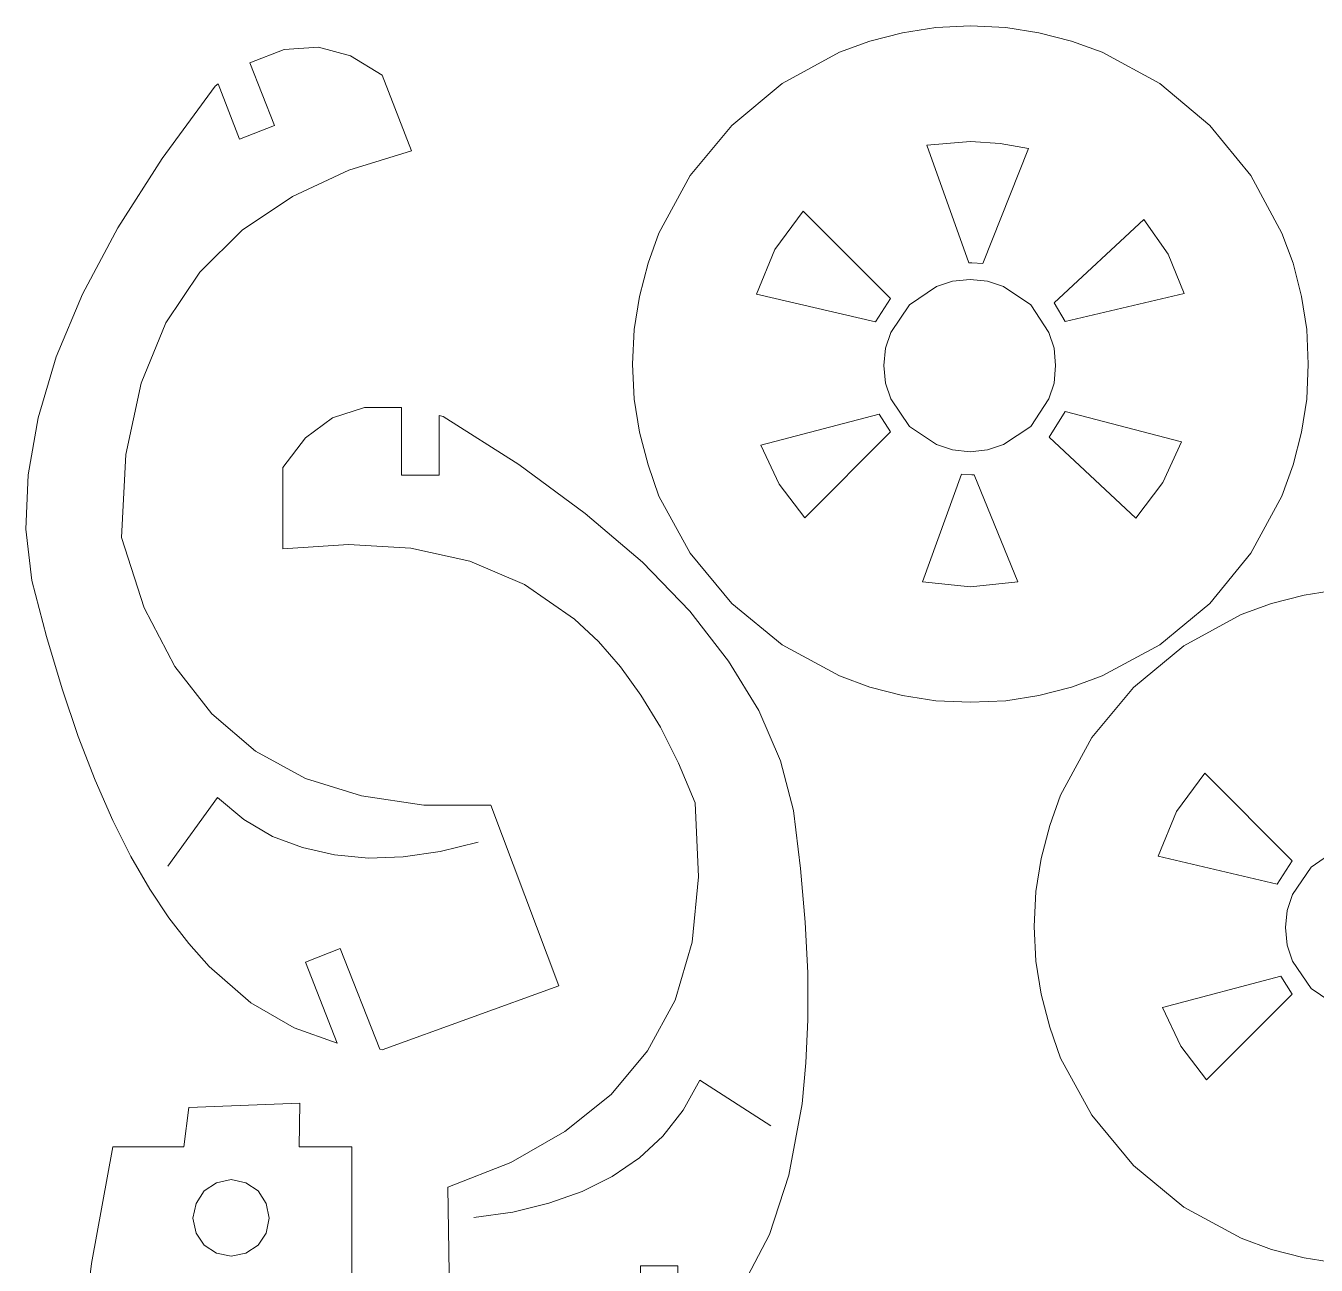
# Model space of a CAD drawing. Header units: millimetres. Extents: x -688 to 954, y -287 to 861.
# Drawn here: x -688.3 to -494.1, y -94.3 to 92.1 of the extents above; entities that cross this region are included whole.
import ezdxf

# ---------------------------------------------------------------- set-up
doc = ezdxf.new("R2010")
doc.units = ezdxf.units.MM
doc.header["$MEASUREMENT"] = 0
doc.layers.add('Camada 1', color=7, linetype='Continuous')

msp = doc.modelspace()

# ---------------------------------------------------------------- linework, layer by layer
at = {"layer": 'Camada 1', "color": 250, "lineweight": 9}
for points, knots in [([(-593.0141, 21.3408), (-593.0141, 21.3408), (-588.3041, 12.7668), (-588.3041, 12.7668), (-588.3041, 12.7668), (-588.3041, 12.7668), (-582.0611, 5.2008), (-582.0611, 5.2008), (-582.0611, 5.2008), (-582.0611, 5.2008), (-574.4921, -1.0452), (-574.4921, -1.0452), (-574.4921, -1.0452), (-574.4921, -1.0452), (-565.8671, -5.7012), (-565.8671, -5.7012), (-565.8671, -5.7012), (-565.8671, -5.7012), (-561.2651, -7.3932), (-561.2651, -7.3932), (-561.2651, -7.3932), (-561.2651, -7.3932), (-556.3421, -8.6652), (-556.3421, -8.6652), (-556.3421, -8.6652), (-556.3421, -8.6652), (-551.3681, -9.4572), (-551.3681, -9.4572), (-551.3681, -9.4572), (-551.3681, -9.4572), (-546.1301, -9.6702), (-546.1301, -9.6702), (-546.1301, -9.6702), (-546.1301, -9.6702), (-540.8381, -9.4572), (-540.8381, -9.4572), (-540.8381, -9.4572), (-540.8381, -9.4572), (-535.8641, -8.6652), (-535.8641, -8.6652), (-535.8641, -8.6652), (-535.8641, -8.6652), (-530.9441, -7.3932), (-530.9441, -7.3932), (-530.9441, -7.3932), (-530.9441, -7.3932), (-526.3391, -5.7012), (-526.3391, -5.7012), (-526.3391, -5.7012), (-526.3391, -5.7012), (-517.6601, -1.0452), (-517.6601, -1.0452), (-517.6601, -1.0452), (-517.6601, -1.0452), (-510.1481, 5.2008), (-510.1481, 5.2008), (-510.1481, 5.2008), (-510.1481, 5.2008), (-503.9561, 12.7668), (-503.9561, 12.7668), (-503.9561, 12.7668), (-503.9561, 12.7668), (-499.3001, 21.3408), (-499.3001, 21.3408), (-499.3001, 21.3408), (-499.3001, 21.3408), (-497.6051, 26.0508), (-497.6051, 26.0508), (-497.6051, 26.0508), (-497.6051, 26.0508), (-496.3361, 30.9708), (-496.3361, 30.9708), (-496.3361, 30.9708), (-496.3361, 30.9708), (-495.5411, 35.9448), (-495.5411, 35.9448), (-495.5411, 35.9448), (-495.5411, 35.9448), (-495.3311, 41.1828), (-495.3311, 41.1828), (-495.3311, 41.1828), (-495.3311, 41.1828), (-495.5411, 46.4238), (-495.5411, 46.4238), (-495.5411, 46.4238), (-495.5411, 46.4238), (-496.3361, 51.3978), (-496.3361, 51.3978), (-496.3361, 51.3978), (-496.3361, 51.3978), (-497.6051, 56.3718), (-497.6051, 56.3718), (-497.6051, 56.3718), (-497.6051, 56.3718), (-499.3001, 60.9228), (-499.3001, 60.9228), (-499.3001, 60.9228), (-499.3001, 60.9228), (-503.9561, 69.5988), (-503.9561, 69.5988), (-503.9561, 69.5988), (-503.9561, 69.5988), (-510.1481, 77.1138), (-510.1481, 77.1138), (-510.1481, 77.1138), (-510.1481, 77.1138), (-517.6601, 83.4108), (-517.6601, 83.4108), (-517.6601, 83.4108), (-517.6601, 83.4108), (-526.3391, 88.1208), (-526.3391, 88.1208), (-526.3391, 88.1208), (-526.3391, 88.1208), (-530.9441, 89.7618), (-530.9441, 89.7618), (-530.9441, 89.7618), (-530.9441, 89.7618), (-535.8641, 91.0308), (-535.8641, 91.0308), (-535.8641, 91.0308), (-535.8641, 91.0308), (-540.8381, 91.8258), (-540.8381, 91.8258), (-540.8381, 91.8258), (-540.8381, 91.8258), (-546.1301, 92.0898), (-546.1301, 92.0898), (-546.1301, 92.0898), (-546.1301, 92.0898), (-551.3681, 91.8258), (-551.3681, 91.8258), (-551.3681, 91.8258), (-551.3681, 91.8258), (-556.3421, 91.0308), (-556.3421, 91.0308), (-556.3421, 91.0308), (-556.3421, 91.0308), (-561.2651, 89.7618), (-561.2651, 89.7618), (-561.2651, 89.7618), (-561.2651, 89.7618), (-565.8671, 88.1208), (-565.8671, 88.1208), (-565.8671, 88.1208), (-565.8671, 88.1208), (-574.4921, 83.4108), (-574.4921, 83.4108), (-574.4921, 83.4108), (-574.4921, 83.4108), (-582.0611, 77.1138), (-582.0611, 77.1138), (-582.0611, 77.1138), (-582.0611, 77.1138), (-588.3041, 69.5988), (-588.3041, 69.5988), (-588.3041, 69.5988), (-588.3041, 69.5988), (-593.0141, 60.9228), (-593.0141, 60.9228), (-593.0141, 60.9228), (-593.0141, 60.9228), (-594.6551, 56.3718), (-594.6551, 56.3718), (-594.6551, 56.3718), (-594.6551, 56.3718), (-595.9241, 51.3978), (-595.9241, 51.3978), (-595.9241, 51.3978), (-595.9241, 51.3978), (-596.7191, 46.4238), (-596.7191, 46.4238), (-596.7191, 46.4238), (-596.7191, 46.4238), (-596.9831, 41.1828), (-596.9831, 41.1828), (-596.9831, 41.1828), (-596.9831, 41.1828), (-596.7191, 35.9448), (-596.7191, 35.9448), (-596.7191, 35.9448), (-596.7191, 35.9448), (-595.9241, 30.9708), (-595.9241, 30.9708), (-595.9241, 30.9708), (-595.9241, 30.9708), (-594.6551, 26.0508), (-594.6551, 26.0508), (-594.6551, 26.0508), (-594.6551, 26.0508), (-593.0141, 21.3408), (-593.0141, 21.3408)], [0, 0, 0, 0, 0.02040816, 0.02040816, 0.02040816, 0.02040816, 0.04081633, 0.04081633, 0.04081633, 0.04081633, 0.06122449, 0.06122449, 0.06122449, 0.06122449, 0.08163265, 0.08163265, 0.08163265, 0.08163265, 0.10204082, 0.10204082, 0.10204082, 0.10204082, 0.12244898, 0.12244898, 0.12244898, 0.12244898, 0.14285714, 0.14285714, 0.14285714, 0.14285714, 0.16326531, 0.16326531, 0.16326531, 0.16326531, 0.18367347, 0.18367347, 0.18367347, 0.18367347, 0.20408163, 0.20408163, 0.20408163, 0.20408163, 0.2244898, 0.2244898, 0.2244898, 0.2244898, 0.24489796, 0.24489796, 0.24489796, 0.24489796, 0.26530612, 0.26530612, 0.26530612, 0.26530612, 0.28571429, 0.28571429, 0.28571429, 0.28571429, 0.30612245, 0.30612245, 0.30612245, 0.30612245, 0.32653061, 0.32653061, 0.32653061, 0.32653061, 0.34693878, 0.34693878, 0.34693878, 0.34693878, 0.36734694, 0.36734694, 0.36734694, 0.36734694, 0.3877551, 0.3877551, 0.3877551, 0.3877551, 0.40816327, 0.40816327, 0.40816327, 0.40816327, 0.42857143, 0.42857143, 0.42857143, 0.42857143, 0.44897959, 0.44897959, 0.44897959, 0.44897959, 0.46938776, 0.46938776, 0.46938776, 0.46938776, 0.48979592, 0.48979592, 0.48979592, 0.48979592, 0.51020408, 0.51020408, 0.51020408, 0.51020408, 0.53061224, 0.53061224, 0.53061224, 0.53061224, 0.55102041, 0.55102041, 0.55102041, 0.55102041, 0.57142857, 0.57142857, 0.57142857, 0.57142857, 0.59183673, 0.59183673, 0.59183673, 0.59183673, 0.6122449, 0.6122449, 0.6122449, 0.6122449, 0.63265306, 0.63265306, 0.63265306, 0.63265306, 0.65306122, 0.65306122, 0.65306122, 0.65306122, 0.67346939, 0.67346939, 0.67346939, 0.67346939, 0.69387755, 0.69387755, 0.69387755, 0.69387755, 0.71428571, 0.71428571, 0.71428571, 0.71428571, 0.73469388, 0.73469388, 0.73469388, 0.73469388, 0.75510204, 0.75510204, 0.75510204, 0.75510204, 0.7755102, 0.7755102, 0.7755102, 0.7755102, 0.79591837, 0.79591837, 0.79591837, 0.79591837, 0.81632653, 0.81632653, 0.81632653, 0.81632653, 0.83673469, 0.83673469, 0.83673469, 0.83673469, 0.85714286, 0.85714286, 0.85714286, 0.85714286, 0.87755102, 0.87755102, 0.87755102, 0.87755102, 0.89795918, 0.89795918, 0.89795918, 0.89795918, 0.91836735, 0.91836735, 0.91836735, 0.91836735, 0.93877551, 0.93877551, 0.93877551, 0.93877551, 0.95918367, 0.95918367, 0.95918367, 0.95918367, 1, 1, 1, 1]), ([(-650.8511, 77.114), (-650.8511, 77.114), (-654.5561, 86.534), (-654.5561, 86.534), (-654.5561, 86.534), (-654.5561, 86.534), (-649.3691, 88.544), (-649.3691, 88.544), (-649.3691, 88.544), (-649.3691, 88.544), (-644.2391, 88.862), (-644.2391, 88.862), (-644.2391, 88.862), (-644.2391, 88.862), (-639.4211, 87.593), (-639.4211, 87.593), (-639.4211, 87.593), (-639.4211, 87.593), (-634.6601, 84.683), (-634.6601, 84.683), (-634.6601, 84.683), (-634.6601, 84.683), (-630.2141, 73.304), (-630.2141, 73.304), (-630.2141, 73.304), (-630.2141, 73.304), (-639.6881, 70.394), (-639.6881, 70.394), (-639.6881, 70.394), (-639.6881, 70.394), (-648.1541, 66.425), (-648.1541, 66.425), (-648.1541, 66.425), (-648.1541, 66.425), (-655.7201, 61.346), (-655.7201, 61.346), (-655.7201, 61.346), (-655.7201, 61.346), (-662.0711, 55.049), (-662.0711, 55.049), (-662.0711, 55.049), (-662.0711, 55.049), (-667.2041, 47.429), (-667.2041, 47.429), (-667.2041, 47.429), (-667.2041, 47.429), (-670.9091, 38.327), (-670.9091, 38.327), (-670.9091, 38.327), (-670.9091, 38.327), (-673.2371, 27.584), (-673.2371, 27.584), (-673.2371, 27.584), (-673.2371, 27.584), (-673.8701, 15.098), (-673.8701, 15.098), (-673.8701, 15.098), (-673.8701, 15.098), (-670.4321, 4.565), (-670.4321, 4.565), (-670.4321, 4.565), (-670.4321, 4.565), (-665.8271, -4.27), (-665.8271, -4.27), (-665.8271, -4.27), (-665.8271, -4.27), (-660.2711, -11.416), (-660.2711, -11.416), (-660.2711, -11.416), (-660.2711, -11.416), (-653.7101, -17.023), (-653.7101, -17.023), (-653.7101, -17.023), (-653.7101, -17.023), (-646.1951, -21.151), (-646.1951, -21.151), (-646.1951, -21.151), (-646.1951, -21.151), (-637.7831, -23.743), (-637.7831, -23.743), (-637.7831, -23.743), (-637.7831, -23.743), (-628.3631, -25.12), (-628.3631, -25.12), (-628.3631, -25.12), (-628.3631, -25.12), (-618.3071, -25.12), (-618.3071, -25.12), (-618.3071, -25.12), (-618.3071, -25.12), (-608.0951, -52.318), (-608.0951, -52.318), (-608.0951, -52.318), (-608.0951, -52.318), (-634.6601, -61.951), (-634.6601, -61.951), (-634.6601, -61.951), (-634.6601, -61.951), (-634.9781, -61.843), (-634.9781, -61.843), (-634.9781, -61.843), (-634.9781, -61.843), (-640.9571, -46.711), (-640.9571, -46.711), (-640.9571, -46.711), (-640.9571, -46.711), (-646.1951, -48.775), (-646.1951, -48.775), (-646.1951, -48.775), (-646.1951, -48.775), (-641.4341, -60.946), (-641.4341, -60.946), (-641.4341, -60.946), (-641.4341, -60.946), (-647.8901, -58.615), (-647.8901, -58.615), (-647.8901, -58.615), (-647.8901, -58.615), (-654.3971, -54.859), (-654.3971, -54.859), (-654.3971, -54.859), (-654.3971, -54.859), (-660.6941, -49.408), (-660.6941, -49.408), (-660.6941, -49.408), (-660.6941, -49.408), (-663.7121, -45.97), (-663.7121, -45.97), (-663.7121, -45.97), (-663.7121, -45.97), (-666.7271, -42.106), (-666.7271, -42.106), (-666.7271, -42.106), (-666.7271, -42.106), (-669.5861, -37.768), (-669.5861, -37.768), (-669.5861, -37.768), (-669.5861, -37.768), (-672.4421, -32.845), (-672.4421, -32.845), (-672.4421, -32.845), (-672.4421, -32.845), (-675.1931, -27.448), (-675.1931, -27.448), (-675.1931, -27.448), (-675.1931, -27.448), (-677.8391, -21.364), (-677.8391, -21.364), (-677.8391, -21.364), (-677.8391, -21.364), (-680.3801, -14.8), (-680.3801, -14.8), (-680.3801, -14.8), (-680.3801, -14.8), (-682.8131, -7.657), (-682.8131, -7.657), (-682.8131, -7.657), (-682.8131, -7.657), (-685.1411, 0.227), (-685.1411, 0.227), (-685.1411, 0.227), (-685.1411, 0.227), (-687.3641, 8.642), (-687.3641, 8.642), (-687.3641, 8.642), (-687.3641, 8.642), (-688.2641, 16.367), (-688.2641, 16.367), (-688.2641, 16.367), (-688.2641, 16.367), (-687.8951, 24.569), (-687.8951, 24.569), (-687.8951, 24.569), (-687.8951, 24.569), (-686.4131, 33.14), (-686.4131, 33.14), (-686.4131, 33.14), (-686.4131, 33.14), (-683.7131, 42.296), (-683.7131, 42.296), (-683.7131, 42.296), (-683.7131, 42.296), (-679.7441, 51.716), (-679.7441, 51.716), (-679.7441, 51.716), (-679.7441, 51.716), (-674.4011, 61.715), (-674.4011, 61.715), (-674.4011, 61.715), (-674.4011, 61.715), (-667.7321, 72.14), (-667.7321, 72.14), (-667.7321, 72.14), (-667.7321, 72.14), (-659.7941, 82.988), (-659.7941, 82.988), (-659.7941, 82.988), (-659.7941, 82.988), (-659.3201, 83.36), (-659.3201, 83.36), (-659.3201, 83.36), (-659.3201, 83.36), (-656.0921, 75.05), (-656.0921, 75.05), (-656.0921, 75.05), (-656.0921, 75.05), (-650.8511, 77.114), (-650.8511, 77.114)], [0, 0, 0, 0, 0.01886792, 0.01886792, 0.01886792, 0.01886792, 0.03773585, 0.03773585, 0.03773585, 0.03773585, 0.05660377, 0.05660377, 0.05660377, 0.05660377, 0.0754717, 0.0754717, 0.0754717, 0.0754717, 0.09433962, 0.09433962, 0.09433962, 0.09433962, 0.11320755, 0.11320755, 0.11320755, 0.11320755, 0.13207547, 0.13207547, 0.13207547, 0.13207547, 0.1509434, 0.1509434, 0.1509434, 0.1509434, 0.16981132, 0.16981132, 0.16981132, 0.16981132, 0.18867925, 0.18867925, 0.18867925, 0.18867925, 0.20754717, 0.20754717, 0.20754717, 0.20754717, 0.22641509, 0.22641509, 0.22641509, 0.22641509, 0.24528302, 0.24528302, 0.24528302, 0.24528302, 0.26415094, 0.26415094, 0.26415094, 0.26415094, 0.28301887, 0.28301887, 0.28301887, 0.28301887, 0.30188679, 0.30188679, 0.30188679, 0.30188679, 0.32075472, 0.32075472, 0.32075472, 0.32075472, 0.33962264, 0.33962264, 0.33962264, 0.33962264, 0.35849057, 0.35849057, 0.35849057, 0.35849057, 0.37735849, 0.37735849, 0.37735849, 0.37735849, 0.39622642, 0.39622642, 0.39622642, 0.39622642, 0.41509434, 0.41509434, 0.41509434, 0.41509434, 0.43396226, 0.43396226, 0.43396226, 0.43396226, 0.45283019, 0.45283019, 0.45283019, 0.45283019, 0.47169811, 0.47169811, 0.47169811, 0.47169811, 0.49056604, 0.49056604, 0.49056604, 0.49056604, 0.50943396, 0.50943396, 0.50943396, 0.50943396, 0.52830189, 0.52830189, 0.52830189, 0.52830189, 0.54716981, 0.54716981, 0.54716981, 0.54716981, 0.56603774, 0.56603774, 0.56603774, 0.56603774, 0.58490566, 0.58490566, 0.58490566, 0.58490566, 0.60377358, 0.60377358, 0.60377358, 0.60377358, 0.62264151, 0.62264151, 0.62264151, 0.62264151, 0.64150943, 0.64150943, 0.64150943, 0.64150943, 0.66037736, 0.66037736, 0.66037736, 0.66037736, 0.67924528, 0.67924528, 0.67924528, 0.67924528, 0.69811321, 0.69811321, 0.69811321, 0.69811321, 0.71698113, 0.71698113, 0.71698113, 0.71698113, 0.73584906, 0.73584906, 0.73584906, 0.73584906, 0.75471698, 0.75471698, 0.75471698, 0.75471698, 0.77358491, 0.77358491, 0.77358491, 0.77358491, 0.79245283, 0.79245283, 0.79245283, 0.79245283, 0.81132075, 0.81132075, 0.81132075, 0.81132075, 0.83018868, 0.83018868, 0.83018868, 0.83018868, 0.8490566, 0.8490566, 0.8490566, 0.8490566, 0.86792453, 0.86792453, 0.86792453, 0.86792453, 0.88679245, 0.88679245, 0.88679245, 0.88679245, 0.90566038, 0.90566038, 0.90566038, 0.90566038, 0.9245283, 0.9245283, 0.9245283, 0.9245283, 0.94339623, 0.94339623, 0.94339623, 0.94339623, 0.96226415, 0.96226415, 0.96226415, 0.96226415, 1, 1, 1, 1]), ([(-552.7167, 74.1212), (-552.7167, 74.1212), (-546.3687, 56.4482), (-546.3687, 56.4482), (-546.3687, 56.4482), (-546.3687, 56.4482), (-545.9457, 56.4482), (-545.9457, 56.4482), (-545.9457, 56.4482), (-545.9457, 56.4482), (-544.3047, 56.3432), (-544.3047, 56.3432), (-544.3047, 56.3432), (-544.3047, 56.3432), (-537.4257, 73.6472), (-537.4257, 73.6472), (-537.4257, 73.6472), (-537.4257, 73.6472), (-541.6587, 74.3882), (-541.6587, 74.3882), (-541.6587, 74.3882), (-541.6587, 74.3882), (-546.1557, 74.7062), (-546.1557, 74.7062), (-546.1557, 74.7062), (-546.1557, 74.7062), (-552.7167, 74.1212), (-552.7167, 74.1212)], [0, 0, 0, 0, 0.125, 0.125, 0.125, 0.125, 0.25, 0.25, 0.25, 0.25, 0.375, 0.375, 0.375, 0.375, 0.5, 0.5, 0.5, 0.5, 0.625, 0.625, 0.625, 0.625, 0.75, 0.75, 0.75, 0.75, 1, 1, 1, 1]), ([(-575.5767, 58.4582), (-575.5767, 58.4582), (-578.3307, 51.7382), (-578.3307, 51.7382), (-578.3307, 51.7382), (-578.3307, 51.7382), (-560.4447, 47.5592), (-560.4447, 47.5592), (-560.4447, 47.5592), (-560.4447, 47.5592), (-558.1677, 51.0512), (-558.1677, 51.0512), (-558.1677, 51.0512), (-558.1677, 51.0512), (-571.2927, 64.2272), (-571.2927, 64.2272), (-571.2927, 64.2272), (-571.2927, 64.2272), (-575.5767, 58.4582), (-575.5767, 58.4582)], [0, 0, 0, 0, 0.16666667, 0.16666667, 0.16666667, 0.16666667, 0.33333333, 0.33333333, 0.33333333, 0.33333333, 0.5, 0.5, 0.5, 0.5, 0.66666667, 0.66666667, 0.66666667, 0.66666667, 1, 1, 1, 1]), ([(-531.8697, 47.6102), (-531.8697, 47.6102), (-513.9837, 51.8462), (-513.9837, 51.8462), (-513.9837, 51.8462), (-513.9837, 51.8462), (-516.4167, 57.7172), (-516.4167, 57.7172), (-516.4167, 57.7172), (-516.4167, 57.7172), (-520.0677, 62.9582), (-520.0677, 62.9582), (-520.0677, 62.9582), (-520.0677, 62.9582), (-533.5617, 50.4152), (-533.5617, 50.4152), (-533.5617, 50.4152), (-533.5617, 50.4152), (-531.8697, 47.6102), (-531.8697, 47.6102)], [0, 0, 0, 0, 0.16666667, 0.16666667, 0.16666667, 0.16666667, 0.33333333, 0.33333333, 0.33333333, 0.33333333, 0.5, 0.5, 0.5, 0.5, 0.66666667, 0.66666667, 0.66666667, 0.66666667, 1, 1, 1, 1]), ([(-543.5637, 28.2962), (-543.5637, 28.2962), (-541.1817, 29.0912), (-541.1817, 29.0912), (-541.1817, 29.0912), (-541.1817, 29.0912), (-537.0537, 31.8422), (-537.0537, 31.8422), (-537.0537, 31.8422), (-537.0537, 31.8422), (-534.3567, 35.9702), (-534.3567, 35.9702), (-534.3567, 35.9702), (-534.3567, 35.9702), (-533.5617, 38.3522), (-533.5617, 38.3522), (-533.5617, 38.3522), (-533.5617, 38.3522), (-533.3517, 40.9982), (-533.3517, 40.9982), (-533.3517, 40.9982), (-533.3517, 40.9982), (-533.5617, 43.5902), (-533.5617, 43.5902), (-533.5617, 43.5902), (-533.5617, 43.5902), (-534.3567, 45.9722), (-534.3567, 45.9722), (-534.3567, 45.9722), (-534.3567, 45.9722), (-537.0537, 50.0972), (-537.0537, 50.0972), (-537.0537, 50.0972), (-537.0537, 50.0972), (-541.1817, 52.9022), (-541.1817, 52.9022), (-541.1817, 52.9022), (-541.1817, 52.9022), (-543.5637, 53.6972), (-543.5637, 53.6972), (-543.5637, 53.6972), (-543.5637, 53.6972), (-546.2097, 53.9072), (-546.2097, 53.9072), (-546.2097, 53.9072), (-546.2097, 53.9072), (-548.8557, 53.6972), (-548.8557, 53.6972), (-548.8557, 53.6972), (-548.8557, 53.6972), (-551.2347, 52.9022), (-551.2347, 52.9022), (-551.2347, 52.9022), (-551.2347, 52.9022), (-555.3117, 50.0972), (-555.3117, 50.0972), (-555.3117, 50.0972), (-555.3117, 50.0972), (-558.1167, 45.9722), (-558.1167, 45.9722), (-558.1167, 45.9722), (-558.1167, 45.9722), (-558.9087, 43.5902), (-558.9087, 43.5902), (-558.9087, 43.5902), (-558.9087, 43.5902), (-559.1727, 40.9982), (-559.1727, 40.9982), (-559.1727, 40.9982), (-559.1727, 40.9982), (-558.9087, 38.3522), (-558.9087, 38.3522), (-558.9087, 38.3522), (-558.9087, 38.3522), (-558.1167, 35.9702), (-558.1167, 35.9702), (-558.1167, 35.9702), (-558.1167, 35.9702), (-555.3117, 31.8422), (-555.3117, 31.8422), (-555.3117, 31.8422), (-555.3117, 31.8422), (-551.2347, 29.0912), (-551.2347, 29.0912), (-551.2347, 29.0912), (-551.2347, 29.0912), (-548.8557, 28.2962), (-548.8557, 28.2962), (-548.8557, 28.2962), (-548.8557, 28.2962), (-546.2097, 28.0322), (-546.2097, 28.0322), (-546.2097, 28.0322), (-546.2097, 28.0322), (-543.5637, 28.2962), (-543.5637, 28.2962)], [0, 0, 0, 0, 0.04, 0.04, 0.04, 0.04, 0.08, 0.08, 0.08, 0.08, 0.12, 0.12, 0.12, 0.12, 0.16, 0.16, 0.16, 0.16, 0.2, 0.2, 0.2, 0.2, 0.24, 0.24, 0.24, 0.24, 0.28, 0.28, 0.28, 0.28, 0.32, 0.32, 0.32, 0.32, 0.36, 0.36, 0.36, 0.36, 0.4, 0.4, 0.4, 0.4, 0.44, 0.44, 0.44, 0.44, 0.48, 0.48, 0.48, 0.48, 0.52, 0.52, 0.52, 0.52, 0.56, 0.56, 0.56, 0.56, 0.6, 0.6, 0.6, 0.6, 0.64, 0.64, 0.64, 0.64, 0.68, 0.68, 0.68, 0.68, 0.72, 0.72, 0.72, 0.72, 0.76, 0.76, 0.76, 0.76, 0.8, 0.8, 0.8, 0.8, 0.84, 0.84, 0.84, 0.84, 0.88, 0.88, 0.88, 0.88, 0.92, 0.92, 0.92, 0.92, 1, 1, 1, 1]), ([(-624.7631, -82.588), (-624.7631, -82.588), (-615.2921, -78.883), (-615.2921, -78.883), (-615.2921, -78.883), (-615.2921, -78.883), (-607.1441, -74.227), (-607.1441, -74.227), (-607.1441, -74.227), (-607.1441, -74.227), (-600.2111, -68.671), (-600.2111, -68.671), (-600.2111, -68.671), (-600.2111, -68.671), (-594.7091, -62.11), (-594.7091, -62.11), (-594.7091, -62.11), (-594.7091, -62.11), (-590.5811, -54.49), (-590.5811, -54.49), (-590.5811, -54.49), (-590.5811, -54.49), (-587.9861, -45.757), (-587.9861, -45.757), (-587.9861, -45.757), (-587.9861, -45.757), (-587.0351, -35.914), (-587.0351, -35.914), (-587.0351, -35.914), (-587.0351, -35.914), (-587.5631, -24.802), (-587.5631, -24.802), (-587.5631, -24.802), (-587.5631, -24.802), (-590.0501, -18.823), (-590.0501, -18.823), (-590.0501, -18.823), (-590.0501, -18.823), (-592.7501, -13.426), (-592.7501, -13.426), (-592.7501, -13.426), (-592.7501, -13.426), (-595.7141, -8.611), (-595.7141, -8.611), (-595.7141, -8.611), (-595.7141, -8.611), (-598.7831, -4.324), (-598.7831, -4.324), (-598.7831, -4.324), (-598.7831, -4.324), (-602.1161, -0.514), (-602.1161, -0.514), (-602.1161, -0.514), (-602.1161, -0.514), (-605.7131, 2.819), (-605.7131, 2.819), (-605.7131, 2.819), (-605.7131, 2.819), (-613.2281, 8.06), (-613.2281, 8.06), (-613.2281, 8.06), (-613.2281, 8.06), (-621.4841, 11.552), (-621.4841, 11.552), (-621.4841, 11.552), (-621.4841, 11.552), (-630.3191, 13.508), (-630.3191, 13.508), (-630.3191, 13.508), (-630.3191, 13.508), (-639.7391, 14.09), (-639.7391, 14.09), (-639.7391, 14.09), (-639.7391, 14.09), (-649.5821, 13.403), (-649.5821, 13.403), (-649.5821, 13.403), (-649.5821, 13.403), (-649.5821, 25.628), (-649.5821, 25.628), (-649.5821, 25.628), (-649.5821, 25.628), (-646.1951, 30.125), (-646.1951, 30.125), (-646.1951, 30.125), (-646.1951, 30.125), (-642.1211, 33.14), (-642.1211, 33.14), (-642.1211, 33.14), (-642.1211, 33.14), (-637.3061, 34.676), (-637.3061, 34.676), (-637.3061, 34.676), (-637.3061, 34.676), (-631.7501, 34.676), (-631.7501, 34.676), (-631.7501, 34.676), (-631.7501, 34.676), (-631.7501, 24.515), (-631.7501, 24.515), (-631.7501, 24.515), (-631.7501, 24.515), (-626.0861, 24.515), (-626.0861, 24.515), (-626.0861, 24.515), (-626.0861, 24.515), (-626.0861, 33.458), (-626.0861, 33.458), (-626.0861, 33.458), (-626.0861, 33.458), (-625.4531, 33.299), (-625.4531, 33.299), (-625.4531, 33.299), (-625.4531, 33.299), (-614.0741, 26.102), (-614.0741, 26.102), (-614.0741, 26.102), (-614.0741, 26.102), (-604.1261, 18.749), (-604.1261, 18.749), (-604.1261, 18.749), (-604.1261, 18.749), (-595.5011, 11.393), (-595.5011, 11.393), (-595.5011, 11.393), (-595.5011, 11.393), (-588.3581, 4.037), (-588.3581, 4.037), (-588.3581, 4.037), (-588.3581, 4.037), (-582.5381, -3.478), (-582.5381, -3.478), (-582.5381, -3.478), (-582.5381, -3.478), (-577.9871, -10.885), (-577.9871, -10.885), (-577.9871, -10.885), (-577.9871, -10.885), (-574.7051, -18.454), (-574.7051, -18.454), (-574.7051, -18.454), (-574.7051, -18.454), (-572.7461, -25.966), (-572.7461, -25.966), (-572.7461, -25.966), (-572.7461, -25.966), (-571.6901, -34.645), (-571.6901, -34.645), (-571.6901, -34.645), (-571.6901, -34.645), (-571.0001, -42.742), (-571.0001, -42.742), (-571.0001, -42.742), (-571.0001, -42.742), (-570.6311, -50.362), (-570.6311, -50.362), (-570.6311, -50.362), (-570.6311, -50.362), (-570.6311, -57.451), (-570.6311, -57.451), (-570.6311, -57.451), (-570.6311, -57.451), (-570.8951, -63.907), (-570.8951, -63.907), (-570.8951, -63.907), (-570.8951, -63.907), (-571.4771, -70.045), (-571.4771, -70.045), (-571.4771, -70.045), (-571.4771, -70.045), (-573.4871, -80.788), (-573.4871, -80.788), (-573.4871, -80.788), (-573.4871, -80.788), (-576.3971, -89.731), (-576.3971, -89.731), (-576.3971, -89.731), (-576.3971, -89.731), (-580.2611, -97.087), (-580.2611, -97.087), (-580.2611, -97.087), (-580.2611, -97.087), (-584.9171, -103.012), (-584.9171, -103.012), (-584.9171, -103.012), (-584.9171, -103.012), (-590.1581, -107.512), (-590.1581, -107.512), (-590.1581, -107.512), (-590.1581, -107.512), (-590.1581, -94.441), (-590.1581, -94.441), (-590.1581, -94.441), (-590.1581, -94.441), (-595.7651, -94.441), (-595.7651, -94.441), (-595.7651, -94.441), (-595.7651, -94.441), (-595.7651, -110.791), (-595.7651, -110.791), (-595.7651, -110.791), (-595.7651, -110.791), (-596.0291, -110.845), (-596.0291, -110.845), (-596.0291, -110.845), (-596.0291, -110.845), (-624.3401, -111.64), (-624.3401, -111.64), (-624.3401, -111.64), (-624.3401, -111.64), (-624.7631, -82.588), (-624.7631, -82.588)], [0, 0, 0, 0, 0.01851852, 0.01851852, 0.01851852, 0.01851852, 0.03703704, 0.03703704, 0.03703704, 0.03703704, 0.05555556, 0.05555556, 0.05555556, 0.05555556, 0.07407407, 0.07407407, 0.07407407, 0.07407407, 0.09259259, 0.09259259, 0.09259259, 0.09259259, 0.11111111, 0.11111111, 0.11111111, 0.11111111, 0.12962963, 0.12962963, 0.12962963, 0.12962963, 0.14814815, 0.14814815, 0.14814815, 0.14814815, 0.16666667, 0.16666667, 0.16666667, 0.16666667, 0.18518519, 0.18518519, 0.18518519, 0.18518519, 0.2037037, 0.2037037, 0.2037037, 0.2037037, 0.22222222, 0.22222222, 0.22222222, 0.22222222, 0.24074074, 0.24074074, 0.24074074, 0.24074074, 0.25925926, 0.25925926, 0.25925926, 0.25925926, 0.27777778, 0.27777778, 0.27777778, 0.27777778, 0.2962963, 0.2962963, 0.2962963, 0.2962963, 0.31481481, 0.31481481, 0.31481481, 0.31481481, 0.33333333, 0.33333333, 0.33333333, 0.33333333, 0.35185185, 0.35185185, 0.35185185, 0.35185185, 0.37037037, 0.37037037, 0.37037037, 0.37037037, 0.38888889, 0.38888889, 0.38888889, 0.38888889, 0.40740741, 0.40740741, 0.40740741, 0.40740741, 0.42592593, 0.42592593, 0.42592593, 0.42592593, 0.44444444, 0.44444444, 0.44444444, 0.44444444, 0.46296296, 0.46296296, 0.46296296, 0.46296296, 0.48148148, 0.48148148, 0.48148148, 0.48148148, 0.5, 0.5, 0.5, 0.5, 0.51851852, 0.51851852, 0.51851852, 0.51851852, 0.53703704, 0.53703704, 0.53703704, 0.53703704, 0.55555556, 0.55555556, 0.55555556, 0.55555556, 0.57407407, 0.57407407, 0.57407407, 0.57407407, 0.59259259, 0.59259259, 0.59259259, 0.59259259, 0.61111111, 0.61111111, 0.61111111, 0.61111111, 0.62962963, 0.62962963, 0.62962963, 0.62962963, 0.64814815, 0.64814815, 0.64814815, 0.64814815, 0.66666667, 0.66666667, 0.66666667, 0.66666667, 0.68518519, 0.68518519, 0.68518519, 0.68518519, 0.7037037, 0.7037037, 0.7037037, 0.7037037, 0.72222222, 0.72222222, 0.72222222, 0.72222222, 0.74074074, 0.74074074, 0.74074074, 0.74074074, 0.75925926, 0.75925926, 0.75925926, 0.75925926, 0.77777778, 0.77777778, 0.77777778, 0.77777778, 0.7962963, 0.7962963, 0.7962963, 0.7962963, 0.81481481, 0.81481481, 0.81481481, 0.81481481, 0.83333333, 0.83333333, 0.83333333, 0.83333333, 0.85185185, 0.85185185, 0.85185185, 0.85185185, 0.87037037, 0.87037037, 0.87037037, 0.87037037, 0.88888889, 0.88888889, 0.88888889, 0.88888889, 0.90740741, 0.90740741, 0.90740741, 0.90740741, 0.92592593, 0.92592593, 0.92592593, 0.92592593, 0.94444444, 0.94444444, 0.94444444, 0.94444444, 0.96296296, 0.96296296, 0.96296296, 0.96296296, 1, 1, 1, 1]), ([(-577.6947, 28.9862), (-577.6947, 28.9862), (-574.9437, 23.1632), (-574.9437, 23.1632), (-574.9437, 23.1632), (-574.9437, 23.1632), (-571.0797, 18.0842), (-571.0797, 18.0842), (-571.0797, 18.0842), (-571.0797, 18.0842), (-558.1677, 30.9962), (-558.1677, 30.9962), (-558.1677, 30.9962), (-558.1677, 30.9962), (-559.8627, 33.6932), (-559.8627, 33.6932), (-559.8627, 33.6932), (-559.8627, 33.6932), (-577.6947, 28.9862), (-577.6947, 28.9862)], [0, 0, 0, 0, 0.16666667, 0.16666667, 0.16666667, 0.16666667, 0.33333333, 0.33333333, 0.33333333, 0.33333333, 0.5, 0.5, 0.5, 0.5, 0.66666667, 0.66666667, 0.66666667, 0.66666667, 1, 1, 1, 1]), ([(-534.3027, 30.2012), (-534.3027, 30.2012), (-521.2857, 18.0302), (-521.2857, 18.0302), (-521.2857, 18.0302), (-521.2857, 18.0302), (-517.2117, 23.3762), (-517.2117, 23.3762), (-517.2117, 23.3762), (-517.2117, 23.3762), (-514.4067, 29.5142), (-514.4067, 29.5142), (-514.4067, 29.5142), (-514.4067, 29.5142), (-531.8697, 34.0652), (-531.8697, 34.0652), (-531.8697, 34.0652), (-531.8697, 34.0652), (-534.3027, 30.2012), (-534.3027, 30.2012)], [0, 0, 0, 0, 0.16666667, 0.16666667, 0.16666667, 0.16666667, 0.33333333, 0.33333333, 0.33333333, 0.33333333, 0.5, 0.5, 0.5, 0.5, 0.66666667, 0.66666667, 0.66666667, 0.66666667, 1, 1, 1, 1]), ([(-553.3527, 8.4542), (-553.3527, 8.4542), (-546.1557, 7.7132), (-546.1557, 7.7132), (-546.1557, 7.7132), (-546.1557, 7.7132), (-539.0127, 8.4542), (-539.0127, 8.4542), (-539.0127, 8.4542), (-539.0127, 8.4542), (-545.5737, 24.5402), (-545.5737, 24.5402), (-545.5737, 24.5402), (-545.5737, 24.5402), (-545.9457, 24.5402), (-545.9457, 24.5402), (-545.9457, 24.5402), (-545.9457, 24.5402), (-547.4787, 24.6452), (-547.4787, 24.6452), (-547.4787, 24.6452), (-547.4787, 24.6452), (-553.3527, 8.4542), (-553.3527, 8.4542)], [0, 0, 0, 0, 0.14285714, 0.14285714, 0.14285714, 0.14285714, 0.28571429, 0.28571429, 0.28571429, 0.28571429, 0.42857143, 0.42857143, 0.42857143, 0.42857143, 0.57142857, 0.57142857, 0.57142857, 0.57142857, 0.71428571, 0.71428571, 0.71428571, 0.71428571, 1, 1, 1, 1]), ([(-532.5823, -63.221), (-532.5823, -63.221), (-527.8723, -71.795), (-527.8723, -71.795), (-527.8723, -71.795), (-527.8723, -71.795), (-521.6293, -79.361), (-521.6293, -79.361), (-521.6293, -79.361), (-521.6293, -79.361), (-514.0603, -85.607), (-514.0603, -85.607), (-514.0603, -85.607), (-514.0603, -85.607), (-505.4353, -90.263), (-505.4353, -90.263), (-505.4353, -90.263), (-505.4353, -90.263), (-500.8333, -91.955), (-500.8333, -91.955), (-500.8333, -91.955), (-500.8333, -91.955), (-495.9103, -93.227), (-495.9103, -93.227), (-495.9103, -93.227), (-495.9103, -93.227), (-490.9363, -94.019), (-490.9363, -94.019), (-490.9363, -94.019), (-490.9363, -94.019), (-485.6983, -94.232), (-485.6983, -94.232), (-485.6983, -94.232), (-485.6983, -94.232), (-480.4063, -94.019), (-480.4063, -94.019), (-480.4063, -94.019), (-480.4063, -94.019), (-475.4323, -93.227), (-475.4323, -93.227), (-475.4323, -93.227), (-475.4323, -93.227), (-470.5123, -91.955), (-470.5123, -91.955), (-470.5123, -91.955), (-470.5123, -91.955), (-465.9073, -90.263), (-465.9073, -90.263), (-465.9073, -90.263), (-465.9073, -90.263), (-457.2283, -85.607), (-457.2283, -85.607), (-457.2283, -85.607), (-457.2283, -85.607), (-449.7163, -79.361), (-449.7163, -79.361), (-449.7163, -79.361), (-449.7163, -79.361), (-443.5243, -71.795), (-443.5243, -71.795), (-443.5243, -71.795), (-443.5243, -71.795), (-438.8683, -63.221), (-438.8683, -63.221), (-438.8683, -63.221), (-438.8683, -63.221), (-437.1733, -58.511), (-437.1733, -58.511), (-437.1733, -58.511), (-437.1733, -58.511), (-435.9043, -53.591), (-435.9043, -53.591), (-435.9043, -53.591), (-435.9043, -53.591), (-435.1093, -48.617), (-435.1093, -48.617), (-435.1093, -48.617), (-435.1093, -48.617), (-434.8993, -43.379), (-434.8993, -43.379), (-434.8993, -43.379), (-434.8993, -43.379), (-435.1093, -38.138), (-435.1093, -38.138), (-435.1093, -38.138), (-435.1093, -38.138), (-435.9043, -33.164), (-435.9043, -33.164), (-435.9043, -33.164), (-435.9043, -33.164), (-437.1733, -28.19), (-437.1733, -28.19), (-437.1733, -28.19), (-437.1733, -28.19), (-438.8683, -23.639), (-438.8683, -23.639), (-438.8683, -23.639), (-438.8683, -23.639), (-443.5243, -14.963), (-443.5243, -14.963), (-443.5243, -14.963), (-443.5243, -14.963), (-449.7163, -7.448), (-449.7163, -7.448), (-449.7163, -7.448), (-449.7163, -7.448), (-457.2283, -1.151), (-457.2283, -1.151), (-457.2283, -1.151), (-457.2283, -1.151), (-465.9073, 3.559), (-465.9073, 3.559), (-465.9073, 3.559), (-465.9073, 3.559), (-470.5123, 5.2), (-470.5123, 5.2), (-470.5123, 5.2), (-470.5123, 5.2), (-475.4323, 6.469), (-475.4323, 6.469), (-475.4323, 6.469), (-475.4323, 6.469), (-480.4063, 7.264), (-480.4063, 7.264), (-480.4063, 7.264), (-480.4063, 7.264), (-485.6983, 7.528), (-485.6983, 7.528), (-485.6983, 7.528), (-485.6983, 7.528), (-490.9363, 7.264), (-490.9363, 7.264), (-490.9363, 7.264), (-490.9363, 7.264), (-495.9103, 6.469), (-495.9103, 6.469), (-495.9103, 6.469), (-495.9103, 6.469), (-500.8333, 5.2), (-500.8333, 5.2), (-500.8333, 5.2), (-500.8333, 5.2), (-505.4353, 3.559), (-505.4353, 3.559), (-505.4353, 3.559), (-505.4353, 3.559), (-514.0603, -1.151), (-514.0603, -1.151), (-514.0603, -1.151), (-514.0603, -1.151), (-521.6293, -7.448), (-521.6293, -7.448), (-521.6293, -7.448), (-521.6293, -7.448), (-527.8723, -14.963), (-527.8723, -14.963), (-527.8723, -14.963), (-527.8723, -14.963), (-532.5823, -23.639), (-532.5823, -23.639), (-532.5823, -23.639), (-532.5823, -23.639), (-534.2233, -28.19), (-534.2233, -28.19), (-534.2233, -28.19), (-534.2233, -28.19), (-535.4923, -33.164), (-535.4923, -33.164), (-535.4923, -33.164), (-535.4923, -33.164), (-536.2873, -38.138), (-536.2873, -38.138), (-536.2873, -38.138), (-536.2873, -38.138), (-536.5513, -43.379), (-536.5513, -43.379), (-536.5513, -43.379), (-536.5513, -43.379), (-536.2873, -48.617), (-536.2873, -48.617), (-536.2873, -48.617), (-536.2873, -48.617), (-535.4923, -53.591), (-535.4923, -53.591), (-535.4923, -53.591), (-535.4923, -53.591), (-534.2233, -58.511), (-534.2233, -58.511), (-534.2233, -58.511), (-534.2233, -58.511), (-532.5823, -63.221), (-532.5823, -63.221)], [0, 0, 0, 0, 0.02040816, 0.02040816, 0.02040816, 0.02040816, 0.04081633, 0.04081633, 0.04081633, 0.04081633, 0.06122449, 0.06122449, 0.06122449, 0.06122449, 0.08163265, 0.08163265, 0.08163265, 0.08163265, 0.10204082, 0.10204082, 0.10204082, 0.10204082, 0.12244898, 0.12244898, 0.12244898, 0.12244898, 0.14285714, 0.14285714, 0.14285714, 0.14285714, 0.16326531, 0.16326531, 0.16326531, 0.16326531, 0.18367347, 0.18367347, 0.18367347, 0.18367347, 0.20408163, 0.20408163, 0.20408163, 0.20408163, 0.2244898, 0.2244898, 0.2244898, 0.2244898, 0.24489796, 0.24489796, 0.24489796, 0.24489796, 0.26530612, 0.26530612, 0.26530612, 0.26530612, 0.28571429, 0.28571429, 0.28571429, 0.28571429, 0.30612245, 0.30612245, 0.30612245, 0.30612245, 0.32653061, 0.32653061, 0.32653061, 0.32653061, 0.34693878, 0.34693878, 0.34693878, 0.34693878, 0.36734694, 0.36734694, 0.36734694, 0.36734694, 0.3877551, 0.3877551, 0.3877551, 0.3877551, 0.40816327, 0.40816327, 0.40816327, 0.40816327, 0.42857143, 0.42857143, 0.42857143, 0.42857143, 0.44897959, 0.44897959, 0.44897959, 0.44897959, 0.46938776, 0.46938776, 0.46938776, 0.46938776, 0.48979592, 0.48979592, 0.48979592, 0.48979592, 0.51020408, 0.51020408, 0.51020408, 0.51020408, 0.53061224, 0.53061224, 0.53061224, 0.53061224, 0.55102041, 0.55102041, 0.55102041, 0.55102041, 0.57142857, 0.57142857, 0.57142857, 0.57142857, 0.59183673, 0.59183673, 0.59183673, 0.59183673, 0.6122449, 0.6122449, 0.6122449, 0.6122449, 0.63265306, 0.63265306, 0.63265306, 0.63265306, 0.65306122, 0.65306122, 0.65306122, 0.65306122, 0.67346939, 0.67346939, 0.67346939, 0.67346939, 0.69387755, 0.69387755, 0.69387755, 0.69387755, 0.71428571, 0.71428571, 0.71428571, 0.71428571, 0.73469388, 0.73469388, 0.73469388, 0.73469388, 0.75510204, 0.75510204, 0.75510204, 0.75510204, 0.7755102, 0.7755102, 0.7755102, 0.7755102, 0.79591837, 0.79591837, 0.79591837, 0.79591837, 0.81632653, 0.81632653, 0.81632653, 0.81632653, 0.83673469, 0.83673469, 0.83673469, 0.83673469, 0.85714286, 0.85714286, 0.85714286, 0.85714286, 0.87755102, 0.87755102, 0.87755102, 0.87755102, 0.89795918, 0.89795918, 0.89795918, 0.89795918, 0.91836735, 0.91836735, 0.91836735, 0.91836735, 0.93877551, 0.93877551, 0.93877551, 0.93877551, 0.95918367, 0.95918367, 0.95918367, 0.95918367, 1, 1, 1, 1]), ([(-515.1449, -26.1036), (-515.1449, -26.1036), (-517.8989, -32.8236), (-517.8989, -32.8236), (-517.8989, -32.8236), (-517.8989, -32.8236), (-500.0129, -37.0026), (-500.0129, -37.0026), (-500.0129, -37.0026), (-500.0129, -37.0026), (-497.7359, -33.5106), (-497.7359, -33.5106), (-497.7359, -33.5106), (-497.7359, -33.5106), (-510.8609, -20.3346), (-510.8609, -20.3346), (-510.8609, -20.3346), (-510.8609, -20.3346), (-515.1449, -26.1036), (-515.1449, -26.1036)], [0, 0, 0, 0, 0.16666667, 0.16666667, 0.16666667, 0.16666667, 0.33333333, 0.33333333, 0.33333333, 0.33333333, 0.5, 0.5, 0.5, 0.5, 0.66666667, 0.66666667, 0.66666667, 0.66666667, 1, 1, 1, 1]), ([(-483.1319, -56.2656), (-483.1319, -56.2656), (-480.7499, -55.4706), (-480.7499, -55.4706), (-480.7499, -55.4706), (-480.7499, -55.4706), (-476.6219, -52.7196), (-476.6219, -52.7196), (-476.6219, -52.7196), (-476.6219, -52.7196), (-473.9249, -48.5916), (-473.9249, -48.5916), (-473.9249, -48.5916), (-473.9249, -48.5916), (-473.1299, -46.2096), (-473.1299, -46.2096), (-473.1299, -46.2096), (-473.1299, -46.2096), (-472.9199, -43.5636), (-472.9199, -43.5636), (-472.9199, -43.5636), (-472.9199, -43.5636), (-473.1299, -40.9716), (-473.1299, -40.9716), (-473.1299, -40.9716), (-473.1299, -40.9716), (-473.9249, -38.5896), (-473.9249, -38.5896), (-473.9249, -38.5896), (-473.9249, -38.5896), (-476.6219, -34.4646), (-476.6219, -34.4646), (-476.6219, -34.4646), (-476.6219, -34.4646), (-480.7499, -31.6596), (-480.7499, -31.6596), (-480.7499, -31.6596), (-480.7499, -31.6596), (-483.1319, -30.8646), (-483.1319, -30.8646), (-483.1319, -30.8646), (-483.1319, -30.8646), (-485.7779, -30.6546), (-485.7779, -30.6546), (-485.7779, -30.6546), (-485.7779, -30.6546), (-488.4239, -30.8646), (-488.4239, -30.8646), (-488.4239, -30.8646), (-488.4239, -30.8646), (-490.8029, -31.6596), (-490.8029, -31.6596), (-490.8029, -31.6596), (-490.8029, -31.6596), (-494.8799, -34.4646), (-494.8799, -34.4646), (-494.8799, -34.4646), (-494.8799, -34.4646), (-497.6849, -38.5896), (-497.6849, -38.5896), (-497.6849, -38.5896), (-497.6849, -38.5896), (-498.4769, -40.9716), (-498.4769, -40.9716), (-498.4769, -40.9716), (-498.4769, -40.9716), (-498.7409, -43.5636), (-498.7409, -43.5636), (-498.7409, -43.5636), (-498.7409, -43.5636), (-498.4769, -46.2096), (-498.4769, -46.2096), (-498.4769, -46.2096), (-498.4769, -46.2096), (-497.6849, -48.5916), (-497.6849, -48.5916), (-497.6849, -48.5916), (-497.6849, -48.5916), (-494.8799, -52.7196), (-494.8799, -52.7196), (-494.8799, -52.7196), (-494.8799, -52.7196), (-490.8029, -55.4706), (-490.8029, -55.4706), (-490.8029, -55.4706), (-490.8029, -55.4706), (-488.4239, -56.2656), (-488.4239, -56.2656), (-488.4239, -56.2656), (-488.4239, -56.2656), (-485.7779, -56.5296), (-485.7779, -56.5296), (-485.7779, -56.5296), (-485.7779, -56.5296), (-483.1319, -56.2656), (-483.1319, -56.2656)], [0, 0, 0, 0, 0.04, 0.04, 0.04, 0.04, 0.08, 0.08, 0.08, 0.08, 0.12, 0.12, 0.12, 0.12, 0.16, 0.16, 0.16, 0.16, 0.2, 0.2, 0.2, 0.2, 0.24, 0.24, 0.24, 0.24, 0.28, 0.28, 0.28, 0.28, 0.32, 0.32, 0.32, 0.32, 0.36, 0.36, 0.36, 0.36, 0.4, 0.4, 0.4, 0.4, 0.44, 0.44, 0.44, 0.44, 0.48, 0.48, 0.48, 0.48, 0.52, 0.52, 0.52, 0.52, 0.56, 0.56, 0.56, 0.56, 0.6, 0.6, 0.6, 0.6, 0.64, 0.64, 0.64, 0.64, 0.68, 0.68, 0.68, 0.68, 0.72, 0.72, 0.72, 0.72, 0.76, 0.76, 0.76, 0.76, 0.8, 0.8, 0.8, 0.8, 0.84, 0.84, 0.84, 0.84, 0.88, 0.88, 0.88, 0.88, 0.92, 0.92, 0.92, 0.92, 1, 1, 1, 1]), ([(-517.2629, -55.5756), (-517.2629, -55.5756), (-514.5119, -61.3986), (-514.5119, -61.3986), (-514.5119, -61.3986), (-514.5119, -61.3986), (-510.6479, -66.4776), (-510.6479, -66.4776), (-510.6479, -66.4776), (-510.6479, -66.4776), (-497.7359, -53.5656), (-497.7359, -53.5656), (-497.7359, -53.5656), (-497.7359, -53.5656), (-499.4309, -50.8686), (-499.4309, -50.8686), (-499.4309, -50.8686), (-499.4309, -50.8686), (-517.2629, -55.5756), (-517.2629, -55.5756)], [0, 0, 0, 0, 0.16666667, 0.16666667, 0.16666667, 0.16666667, 0.33333333, 0.33333333, 0.33333333, 0.33333333, 0.5, 0.5, 0.5, 0.5, 0.66666667, 0.66666667, 0.66666667, 0.66666667, 1, 1, 1, 1]), ([(-663.7125, -70.6064), (-663.7125, -70.6064), (-647.0415, -69.9704), (-647.0415, -69.9704), (-647.0415, -69.9704), (-647.0415, -69.9704), (-647.1495, -76.5314), (-647.1495, -76.5314), (-647.1495, -76.5314), (-647.1495, -76.5314), (-639.2115, -76.5314), (-639.2115, -76.5314), (-639.2115, -76.5314), (-639.2115, -76.5314), (-639.2115, -219.9374), (-639.2115, -219.9374), (-639.2115, -219.9374), (-639.2115, -219.9374), (-647.1495, -219.9374), (-647.1495, -219.9374), (-647.1495, -219.9374), (-647.1495, -219.9374), (-647.1495, -226.2854), (-647.1495, -226.2854), (-647.1495, -226.2854), (-647.1495, -226.2854), (-664.5045, -226.2854), (-664.5045, -226.2854), (-664.5045, -226.2854), (-664.5045, -226.2854), (-664.5045, -219.9374), (-664.5045, -219.9374), (-664.5045, -219.9374), (-664.5045, -219.9374), (-675.1935, -219.9374), (-675.1935, -219.9374), (-675.1935, -219.9374), (-675.1935, -219.9374), (-678.2115, -201.6794), (-678.2115, -201.6794), (-678.2115, -201.6794), (-678.2115, -201.6794), (-680.4855, -183.4784), (-680.4855, -183.4784), (-680.4855, -183.4784), (-680.4855, -183.4784), (-681.8085, -165.3794), (-681.8085, -165.3794), (-681.8085, -165.3794), (-681.8085, -165.3794), (-682.3365, -147.4424), (-682.3365, -147.4424), (-682.3365, -147.4424), (-682.3365, -147.4424), (-681.9675, -129.5564), (-681.9675, -129.5564), (-681.9675, -129.5564), (-681.9675, -129.5564), (-680.5905, -111.8294), (-680.5905, -111.8294), (-680.5905, -111.8294), (-680.5905, -111.8294), (-678.3705, -94.1024), (-678.3705, -94.1024), (-678.3705, -94.1024), (-678.3705, -94.1024), (-675.1935, -76.5314), (-675.1935, -76.5314), (-675.1935, -76.5314), (-675.1935, -76.5314), (-664.5045, -76.5314), (-664.5045, -76.5314), (-664.5045, -76.5314), (-664.5045, -76.5314), (-663.7125, -70.6064), (-663.7125, -70.6064)], [0, 0, 0, 0, 0.05, 0.05, 0.05, 0.05, 0.1, 0.1, 0.1, 0.1, 0.15, 0.15, 0.15, 0.15, 0.2, 0.2, 0.2, 0.2, 0.25, 0.25, 0.25, 0.25, 0.3, 0.3, 0.3, 0.3, 0.35, 0.35, 0.35, 0.35, 0.4, 0.4, 0.4, 0.4, 0.45, 0.45, 0.45, 0.45, 0.5, 0.5, 0.5, 0.5, 0.55, 0.55, 0.55, 0.55, 0.6, 0.6, 0.6, 0.6, 0.65, 0.65, 0.65, 0.65, 0.7, 0.7, 0.7, 0.7, 0.75, 0.75, 0.75, 0.75, 0.8, 0.8, 0.8, 0.8, 0.85, 0.85, 0.85, 0.85, 0.9, 0.9, 0.9, 0.9, 1, 1, 1, 1]), ([(-663.1305, -87.2744), (-663.1305, -87.2744), (-662.6535, -85.0514), (-662.6535, -85.0514), (-662.6535, -85.0514), (-662.6535, -85.0514), (-661.4355, -83.1464), (-661.4355, -83.1464), (-661.4355, -83.1464), (-661.4355, -83.1464), (-659.5845, -81.9314), (-659.5845, -81.9314), (-659.5845, -81.9314), (-659.5845, -81.9314), (-657.3615, -81.4544), (-657.3615, -81.4544), (-657.3615, -81.4544), (-657.3615, -81.4544), (-655.1385, -81.9314), (-655.1385, -81.9314), (-655.1385, -81.9314), (-655.1385, -81.9314), (-653.2875, -83.1464), (-653.2875, -83.1464), (-653.2875, -83.1464), (-653.2875, -83.1464), (-652.1235, -85.0514), (-652.1235, -85.0514), (-652.1235, -85.0514), (-652.1235, -85.0514), (-651.6465, -87.2744), (-651.6465, -87.2744), (-651.6465, -87.2744), (-651.6465, -87.2744), (-652.1235, -89.4974), (-652.1235, -89.4974), (-652.1235, -89.4974), (-652.1235, -89.4974), (-653.2875, -91.3484), (-653.2875, -91.3484), (-653.2875, -91.3484), (-653.2875, -91.3484), (-655.1385, -92.5124), (-655.1385, -92.5124), (-655.1385, -92.5124), (-655.1385, -92.5124), (-657.3615, -92.9894), (-657.3615, -92.9894), (-657.3615, -92.9894), (-657.3615, -92.9894), (-659.5845, -92.5124), (-659.5845, -92.5124), (-659.5845, -92.5124), (-659.5845, -92.5124), (-661.4355, -91.3484), (-661.4355, -91.3484), (-661.4355, -91.3484), (-661.4355, -91.3484), (-662.6535, -89.4974), (-662.6535, -89.4974), (-662.6535, -89.4974), (-662.6535, -89.4974), (-663.1305, -87.2744), (-663.1305, -87.2744)], [0, 0, 0, 0, 0.05882353, 0.05882353, 0.05882353, 0.05882353, 0.11764706, 0.11764706, 0.11764706, 0.11764706, 0.17647059, 0.17647059, 0.17647059, 0.17647059, 0.23529412, 0.23529412, 0.23529412, 0.23529412, 0.29411765, 0.29411765, 0.29411765, 0.29411765, 0.35294118, 0.35294118, 0.35294118, 0.35294118, 0.41176471, 0.41176471, 0.41176471, 0.41176471, 0.47058824, 0.47058824, 0.47058824, 0.47058824, 0.52941176, 0.52941176, 0.52941176, 0.52941176, 0.58823529, 0.58823529, 0.58823529, 0.58823529, 0.64705882, 0.64705882, 0.64705882, 0.64705882, 0.70588235, 0.70588235, 0.70588235, 0.70588235, 0.76470588, 0.76470588, 0.76470588, 0.76470588, 0.82352941, 0.82352941, 0.82352941, 0.82352941, 0.88235294, 0.88235294, 0.88235294, 0.88235294, 1, 1, 1, 1])]:
    msp.add_open_spline(points, degree=3, knots=knots, dxfattribs=at)
at = {"layer": 'Camada 1', "color": 114, "lineweight": 9}
for points in [[(-659.425, -24.01), (-659.425, -24.01), (-666.886, -34.327), (-666.886, -34.327)], [(-655.456, -27.289), (-655.456, -27.289), (-659.425, -24.01), (-659.425, -24.01)], [(-651.169, -29.83), (-651.169, -29.83), (-655.456, -27.289), (-655.456, -27.289)], [(-646.618, -31.522), (-646.618, -31.522), (-651.169, -29.83), (-651.169, -29.83)], [(-620.212, -30.73), (-620.212, -30.73), (-625.927, -32.104), (-625.927, -32.104)], [(-641.803, -32.635), (-641.803, -32.635), (-646.618, -31.522), (-646.618, -31.522)], [(-636.724, -33.109), (-636.724, -33.109), (-641.803, -32.635), (-641.803, -32.635)], [(-631.486, -32.899), (-631.486, -32.899), (-636.724, -33.109), (-636.724, -33.109)], [(-625.927, -32.104), (-625.927, -32.104), (-631.486, -32.899), (-631.486, -32.899)], [(-589.363, -70.999), (-589.363, -70.999), (-586.876, -66.502), (-586.876, -66.502)], [(-586.876, -66.502), (-586.876, -66.502), (-576.187, -73.381), (-576.187, -73.381)], [(-592.432, -74.914), (-592.432, -74.914), (-589.363, -70.999), (-589.363, -70.999)], [(-595.924, -78.196), (-595.924, -78.196), (-592.432, -74.914), (-592.432, -74.914)], [(-600.052, -81.001), (-600.052, -81.001), (-595.924, -78.196), (-595.924, -78.196)], [(-604.549, -83.275), (-604.549, -83.275), (-600.052, -81.001), (-600.052, -81.001)], [(-609.577, -85.021), (-609.577, -85.021), (-604.549, -83.275), (-604.549, -83.275)], [(-614.974, -86.344), (-614.974, -86.344), (-609.577, -85.021), (-609.577, -85.021)], [(-620.848, -87.139), (-620.848, -87.139), (-614.974, -86.344), (-614.974, -86.344)]]:
    msp.add_open_spline(points, degree=3, dxfattribs=at)
at = {"layer": 'Camada 1', "lineweight": 9}
msp.add_open_spline([(-594.709, -62.11), (-594.709, -62.11), (-600.211, -68.671), (-600.211, -68.671)], degree=3, dxfattribs=at)

doc.saveas('drawing.dxf')
